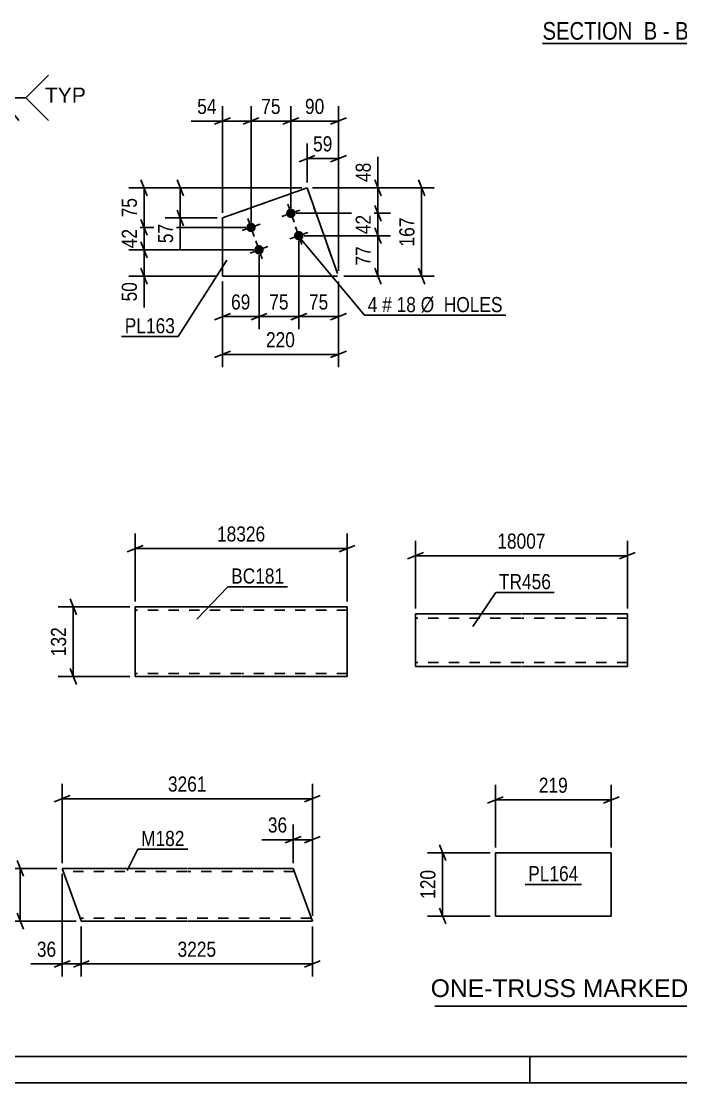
# Model space of a CAD drawing. Header units: millimetres. Extents: x 0 to 841, y 0 to 594.
# Drawn here: x 324.7 to 449.6, y 0 to 201.1 of the extents above; entities that cross this region are included whole.
import ezdxf

# ---------------------------------------------------------------- set-up
doc = ezdxf.new("R2010")
doc.units = ezdxf.units.MM
doc.linetypes.add('DXK_LINE_DOT2', pattern=[3.9198, 1.9599, -1.9599])
doc.styles.add('Arial', font='ARIAL.TTF', dxfattribs={"height": 0.2})
doc.styles.add('Arial Narrow', font='ARIALN.TTF', dxfattribs={"height": 0.2})

# ---------------------------------------------------------------- blocks, each defined once
blk = doc.blocks.new('Unknown-318892572-1113')
at = {"color": 5, "linetype": 'Continuous'}
for p, q in [((5, 5), (836, 5)), ((421, 0), (421, 5)), ((0, 0), (841, 0))]:
    blk.add_line(p, q, dxfattribs=at)
blk = doc.blocks.new('Unknown-318892572-17 - 4091')
at = {"color": 6, "linetype": 'Continuous'}
blk.add_line((423.41, 196.85), (451.06, 196.85), dxfattribs=at)
at = {"color": 0, "linetype": 'Continuous'}
for points in [[(441.52, 197.6), (441.52, 201.1), (423.41, 201.1), (423.41, 197.6)], [(445.12, 197.6), (445.12, 201.1), (442.57, 201.1), (442.57, 197.6)], [(447.45, 197.6), (447.45, 201.1), (446.17, 201.1), (446.17, 197.6)], [(451.06, 197.6), (451.06, 201.1), (448.5, 201.1), (448.5, 197.6)]]:
    blk.add_wipeout(points, dxfattribs=at)
at = {"color": 7, "linetype": 'Continuous', "style": 'Arial Narrow'}
for s, p in [('SECTION ', (423.41, 197.6)), ('B', (442.57, 197.6)), ('B', (448.5, 197.6)), ('-', (446.17, 197.6))]:
    blk.add_text(s, height=3.34, dxfattribs=at).set_placement(p)
blk = doc.blocks.new('Part-318892572-1633 - 1615')
at = {"color": 2, "linetype": 'Continuous'}
for p, q in [((346.3, 77.05), (346.3, 90.16)), ((346.3, 90.16), (366.3, 90.16)), ((366.4, 90.16), (386.4, 90.16)), ((386.4, 90.16), (386.4, 76.96)), ((346.3, 77.05), (346.3, 76.96)), ((346.3, 76.96), (366.3, 76.96)), ((366.4, 76.96), (386.4, 76.96))]:
    blk.add_line(p, q, dxfattribs=at)
at = {"color": 7, "linetype": 'DXK_LINE_DOT2'}
for p, q in [((366.3, 89.56), (346.3, 89.56)), ((386.4, 89.56), (366.4, 89.56)), ((386.4, 90.07), (386.4, 90.16)), ((346.3, 77.56), (346.3, 77.6)), ((366.3, 77.56), (346.3, 77.56)), ((386.4, 77.56), (366.4, 77.56)), ((386.4, 77.56), (386.4, 77.6))]:
    blk.add_line(p, q, dxfattribs=at)
blk = doc.blocks.new('Part-318892572-2787 - 2771')
at = {"color": 2, "linetype": 'Continuous'}
for p, q in [((356.09, 40.61), (332.45, 40.61)), ((336.06, 30.7), (332.45, 40.61)), ((376.19, 40.61), (356.19, 40.61)), ((376.19, 40.61), (379.83, 30.61)), ((336.09, 30.61), (336.06, 30.7)), ((356.09, 30.61), (336.09, 30.61)), ((379.83, 30.61), (356.19, 30.61))]:
    blk.add_line(p, q, dxfattribs=at)
at = {"color": 7, "linetype": 'DXK_LINE_DOT2'}
for p, q in [((356.09, 40.01), (332.67, 40.01)), ((376.41, 40.01), (356.19, 40.01)), ((335.87, 31.21), (335.86, 31.25)), ((356.09, 31.21), (335.87, 31.21)), ((379.61, 31.21), (356.19, 31.21)), ((379.61, 31.21), (379.6, 31.25))]:
    blk.add_line(p, q, dxfattribs=at)
blk = doc.blocks.new('Part-318892572-2506 - 2489')
at = {"color": 2, "linetype": 'Continuous'}
for p, q in [((399.37, 80.43), (399.37, 88.83)), ((399.37, 88.83), (419.37, 88.83)), ((419.47, 88.83), (439.47, 88.83)), ((439.47, 78.83), (439.47, 88.83)), ((399.37, 80.43), (399.37, 78.83)), ((399.37, 78.83), (419.37, 78.83)), ((419.47, 78.83), (439.47, 78.83))]:
    blk.add_line(p, q, dxfattribs=at)
at = {"color": 7, "linetype": 'DXK_LINE_DOT2'}
for p, q in [((419.37, 88.03), (399.37, 88.03)), ((439.47, 88.03), (419.47, 88.03)), ((399.37, 78.95), (399.37, 80.43)), ((399.37, 79.63), (399.37, 79.69)), ((419.37, 79.63), (399.37, 79.63)), ((439.47, 79.63), (419.47, 79.63)), ((439.47, 79.63), (439.47, 79.69))]:
    blk.add_line(p, q, dxfattribs=at)
blk = doc.blocks.new('Part-318892572-1218 - 1200')
at = {"color": 2, "linetype": 'Continuous'}
for p, q in [((378.83, 169.52), (362.81, 163.83)), ((384.58, 153.32), (378.83, 169.52)), ((378.83, 169.52), (378.83, 169.52)), ((362.81, 152.8), (362.81, 163.83)), ((362.81, 152.8), (362.81, 152.8)), ((384.58, 152.8), (362.81, 152.8))]:
    blk.add_line(p, q, dxfattribs=at)
at = {"color": 7, "linetype": 'DXK_LINE_DOT2'}
for p, q in [((362.81, 163.83), (378.83, 169.52)), ((378.83, 169.52), (384.58, 153.32)), ((362.81, 152.8), (384.58, 152.8))]:
    blk.add_line(p, q, dxfattribs=at)
blk = doc.blocks.new('Bolt-318892572-1251 - 1200')
at = {"linetype": 'Continuous'}
for points in [[(375.76, 165.61), (375.95, 165.59), (376.13, 165.54), (376.29, 165.44), (376.43, 165.32), (376.54, 165.16), (376.62, 164.99), (376.66, 164.81), (376.66, 164.62), (376.62, 164.44), (376.54, 164.26), (376.43, 164.11), (376.29, 163.99), (376.13, 163.89), (375.95, 163.83), (375.76, 163.81), (375.57, 163.83), (375.4, 163.89), (375.23, 163.99), (375.09, 164.11), (374.98, 164.26), (374.91, 164.44), (374.87, 164.62), (374.87, 164.81), (374.91, 164.99), (374.98, 165.16), (375.09, 165.32), (375.23, 165.44), (375.4, 165.54), (375.57, 165.59)], [(368.22, 162.94), (368.41, 162.92), (368.59, 162.86), (368.75, 162.77), (368.89, 162.64), (369, 162.49), (369.08, 162.32), (369.12, 162.13), (369.12, 161.94), (369.08, 161.76), (369, 161.59), (368.89, 161.43), (368.75, 161.31), (368.59, 161.21), (368.41, 161.16), (368.22, 161.14), (368.04, 161.16), (367.86, 161.21), (367.69, 161.31), (367.55, 161.43), (367.44, 161.59), (367.37, 161.76), (367.33, 161.94), (367.33, 162.13), (367.37, 162.32), (367.44, 162.49), (367.55, 162.64), (367.69, 162.77), (367.86, 162.86), (368.04, 162.92)], [(377.27, 161.37), (377.45, 161.35), (377.63, 161.29), (377.8, 161.2), (377.94, 161.07), (378.05, 160.92), (378.12, 160.75), (378.16, 160.57), (378.16, 160.38), (378.12, 160.19), (378.05, 160.02), (377.94, 159.87), (377.8, 159.74), (377.63, 159.65), (377.45, 159.59), (377.27, 159.57), (377.08, 159.59), (376.9, 159.65), (376.74, 159.74), (376.6, 159.87), (376.49, 160.02), (376.41, 160.19), (376.37, 160.38), (376.37, 160.57), (376.41, 160.75), (376.49, 160.92), (376.6, 161.07), (376.74, 161.2), (376.9, 161.29), (377.08, 161.35)], [(369.73, 158.7), (369.92, 158.68), (370.09, 158.62), (370.26, 158.52), (370.4, 158.4), (370.51, 158.25), (370.58, 158.07), (370.62, 157.89), (370.62, 157.7), (370.58, 157.52), (370.51, 157.35), (370.4, 157.19), (370.26, 157.07), (370.09, 156.97), (369.92, 156.92), (369.73, 156.9), (369.54, 156.92), (369.36, 156.97), (369.2, 157.07), (369.06, 157.19), (368.95, 157.35), (368.87, 157.52), (368.83, 157.7), (368.83, 157.89), (368.87, 158.07), (368.95, 158.25), (369.06, 158.4), (369.2, 158.52), (369.36, 158.62), (369.54, 158.68)]]:
    blk.add_hatch(color=1, dxfattribs=at).paths.add_polyline_path(points)
at = {"color": 1, "linetype": 'Continuous'}
for p, q in [((374.07, 164.11), (377.46, 165.32)), ((375.16, 166.41), (376.36, 163.02)), ((367.62, 163.73), (368.83, 160.34)), ((366.53, 161.43), (369.92, 162.64)), ((375.57, 159.87), (378.96, 161.07)), ((376.67, 162.17), (377.87, 158.78)), ((369.13, 159.49), (370.33, 156.1)), ((368.03, 157.19), (371.42, 158.4))]:
    blk.add_line(p, q, dxfattribs=at)
blk = doc.blocks.new('Part-318892572-15595 - 15594')
at = {"color": 2, "linetype": 'Continuous'}
for p, q in [((414.48, 43.58), (414.48, 31.58)), ((414.48, 43.58), (436.43, 43.58)), ((436.43, 43.58), (436.43, 31.58)), ((414.48, 31.58), (436.43, 31.58))]:
    blk.add_line(p, q, dxfattribs=at)
blk = doc.blocks.new('StraightDimension-318892572-1636 - 1615')
at = {"color": 7, "linetype": 'Continuous'}
for p, q in [((346.3, 91.16), (346.3, 104.03)), ((386.4, 91.16), (386.4, 104.03)), ((347.8, 101.78), (344.8, 100.58)), ((346.3, 101.18), (386.4, 101.18)), ((384.9, 100.58), (387.9, 101.78))]:
    blk.add_line(p, q, dxfattribs=at)
at = {"color": 0}
blk.add_wipeout([(371.52, 101.93), (371.52, 106.13), (361.18, 106.13), (361.18, 101.93)], dxfattribs=at)
at = {"color": 3, "style": 'Arial Narrow'}
blk.add_text('18326', height=2.863, dxfattribs=at).set_placement((361.78, 102.53))
blk = doc.blocks.new('StraightDimension-318892572-1647 - 1615')
at = {"color": 7, "linetype": 'Continuous'}
for p, q in [((335.16, 88.66), (333.96, 91.66)), ((345.3, 90.16), (331.71, 90.16)), ((334.56, 76.96), (334.56, 90.16)), ((333.96, 78.46), (335.16, 75.46)), ((345.3, 76.96), (331.71, 76.96))]:
    blk.add_line(p, q, dxfattribs=at)
at = {"color": 0}
blk.add_wipeout([(333.81, 86.9), (329.61, 86.9), (329.61, 80.21), (333.81, 80.21)], dxfattribs=at)
at = {"color": 3, "style": 'Arial Narrow'}
blk.add_text('132', height=2.863, rotation=90.0002, dxfattribs=at).set_placement((333.21, 80.81))
blk = doc.blocks.new('StraightDimension-318892572-2856 - 2771')
at = {"color": 7, "linetype": 'Continuous'}
for p, q in [((376.19, 41.61), (376.19, 48.9)), ((379.83, 31.61), (379.83, 48.9)), ((374.69, 45.45), (377.69, 46.65)), ((381.33, 46.65), (378.33, 45.45)), ((376.19, 46.05), (379.83, 46.05))]:
    blk.add_line(p, q, dxfattribs=at)
at = {"color": 0}
blk.add_wipeout([(375.67, 46.8), (375.67, 51), (370.81, 51), (370.81, 46.8)], dxfattribs=at)
at = {"color": 7, "linetype": 'Continuous'}
blk.add_line((376.19, 46.05), (370.29, 46.05), dxfattribs=at)
blk.add_line((376.19, 46.05), (370.29, 46.05), dxfattribs=at)
at = {"color": 3, "style": 'Arial Narrow'}
blk.add_text('36', height=2.863, dxfattribs=at).set_placement((371.41, 47.4))
blk = doc.blocks.new('StraightDimension-318892572-2790 - 2771')
at = {"color": 7, "linetype": 'Continuous'}
for p, q in [((332.45, 39.61), (332.45, 20.11)), ((336.09, 29.61), (336.09, 20.11)), ((330.95, 21.91), (333.95, 23.11)), ((332.45, 22.51), (336.09, 22.51)), ((337.59, 23.11), (334.59, 21.91))]:
    blk.add_line(p, q, dxfattribs=at)
at = {"color": 0}
blk.add_wipeout([(331.93, 23.26), (331.93, 27.46), (327.07, 27.46), (327.07, 23.26)], dxfattribs=at)
at = {"color": 7, "linetype": 'Continuous'}
blk.add_line((332.45, 22.51), (326.55, 22.51), dxfattribs=at)
blk.add_line((332.45, 22.51), (326.55, 22.51), dxfattribs=at)
at = {"color": 3, "style": 'Arial Narrow'}
blk.add_text('36', height=2.863, dxfattribs=at).set_placement((327.67, 23.86))
blk = doc.blocks.new('StraightDimension-318892572-2809 - 2771')
at = {"color": 7, "linetype": 'Continuous'}
for p, q in [((336.09, 29.61), (336.09, 20.11)), ((379.83, 29.61), (379.83, 20.11)), ((337.59, 23.11), (334.59, 21.91)), ((336.09, 22.51), (379.83, 22.51)), ((378.33, 21.91), (381.33, 23.11))]:
    blk.add_line(p, q, dxfattribs=at)
at = {"color": 0}
blk.add_wipeout([(362.22, 23.26), (362.22, 27.46), (353.71, 27.46), (353.71, 23.26)], dxfattribs=at)
at = {"color": 3, "style": 'Arial Narrow'}
blk.add_text('3225', height=2.863, dxfattribs=at).set_placement((354.31, 23.86))
blk = doc.blocks.new('StraightDimension-318892572-2827 - 2771')
at = {"color": 7, "linetype": 'Continuous'}
for p, q in [((332.45, 41.61), (332.45, 56.66)), ((379.83, 31.61), (379.83, 56.66)), ((333.95, 54.41), (330.95, 53.21)), ((378.33, 53.21), (381.33, 54.41)), ((332.45, 53.81), (379.83, 53.81))]:
    blk.add_line(p, q, dxfattribs=at)
at = {"color": 0}
blk.add_wipeout([(360.4, 54.56), (360.4, 58.76), (351.89, 58.76), (351.89, 54.56)], dxfattribs=at)
at = {"color": 3, "style": 'Arial Narrow'}
blk.add_text('3261', height=2.863, dxfattribs=at).set_placement((352.49, 55.16))
blk = doc.blocks.new('StraightDimension-318892572-2838 - 2771')
at = {"color": 7, "linetype": 'Continuous'}
for p, q in [((331.45, 40.61), (321.69, 40.61)), ((323.94, 42.11), (325.14, 39.11)), ((324.54, 30.61), (324.54, 40.61)), ((335.09, 30.61), (321.69, 30.61)), ((325.14, 29.11), (323.94, 32.11))]:
    blk.add_line(p, q, dxfattribs=at)
at = {"color": 0}
blk.add_wipeout([(323.79, 38.95), (319.59, 38.95), (319.59, 32.26), (323.79, 32.26)], dxfattribs=at)
at = {"color": 3, "style": 'Arial Narrow'}
blk.add_text('100', height=2.863, rotation=90.0002, dxfattribs=at).set_placement((323.19, 32.86))
blk = doc.blocks.new('StraightDimension-318892572-2512 - 2489')
at = {"color": 7, "linetype": 'Continuous'}
for p, q in [((399.37, 89.83), (399.37, 102.68)), ((439.47, 89.83), (439.47, 102.68)), ((400.87, 100.43), (397.87, 99.23)), ((399.37, 99.83), (439.47, 99.83)), ((437.97, 99.23), (440.97, 100.43))]:
    blk.add_line(p, q, dxfattribs=at)
at = {"color": 0}
blk.add_wipeout([(424.59, 100.58), (424.59, 104.78), (414.25, 104.78), (414.25, 100.58)], dxfattribs=at)
at = {"color": 3, "style": 'Arial Narrow'}
blk.add_text('18007', height=2.863, dxfattribs=at).set_placement((414.85, 101.18))
blk = doc.blocks.new('StraightDimension-318892572-1253 - 1200')
at = {"color": 7, "linetype": 'Continuous'}
for p, q in [((377.27, 159.47), (377.27, 142.73)), ((384.77, 151.8), (384.77, 142.73)), ((375.77, 144.53), (378.77, 145.73)), ((377.27, 145.13), (384.77, 145.13)), ((386.27, 145.73), (383.27, 144.53))]:
    blk.add_line(p, q, dxfattribs=at)
at = {"color": 0}
blk.add_wipeout([(383.45, 145.88), (383.45, 150.08), (378.59, 150.08), (378.59, 145.88)], dxfattribs=at)
at = {"color": 3, "style": 'Arial Narrow'}
blk.add_text('75', height=2.863, dxfattribs=at).set_placement((379.19, 146.48))
blk = doc.blocks.new('StraightDimension-318892572-1274 - 1200')
at = {"color": 7, "linetype": 'Continuous'}
for p, q in [((369.73, 156.8), (369.73, 142.73)), ((362.81, 151.8), (362.81, 142.73)), ((361.31, 144.53), (364.31, 145.73)), ((362.81, 145.13), (369.73, 145.13)), ((371.23, 145.73), (368.23, 144.53))]:
    blk.add_line(p, q, dxfattribs=at)
at = {"color": 0}
blk.add_wipeout([(368.7, 145.88), (368.7, 150.08), (363.84, 150.08), (363.84, 145.88)], dxfattribs=at)
at = {"color": 3, "style": 'Arial Narrow'}
blk.add_text('69', height=2.863, dxfattribs=at).set_placement((364.44, 146.48))
blk = doc.blocks.new('StraightDimension-318892572-1281 - 1200')
at = {"color": 7, "linetype": 'Continuous'}
for p, q in [((391.65, 171.02), (392.85, 168.02)), ((379.83, 169.52), (394.65, 169.52)), ((392.25, 164.71), (392.25, 169.52)), ((392.85, 163.21), (391.65, 166.21)), ((376.76, 164.71), (394.65, 164.71))]:
    blk.add_line(p, q, dxfattribs=at)
at = {"color": 0}
blk.add_wipeout([(391.5, 174.9), (387.3, 174.9), (387.3, 170.04), (391.5, 170.04)], dxfattribs=at)
at = {"color": 7, "linetype": 'Continuous'}
blk.add_line((392.25, 169.52), (392.25, 175.42), dxfattribs=at)
blk.add_line((392.25, 169.52), (392.25, 175.42), dxfattribs=at)
at = {"color": 3, "style": 'Arial Narrow'}
blk.add_text('48', height=2.863, rotation=90.0002, dxfattribs=at).set_placement((390.9, 170.64))
blk = doc.blocks.new('StraightDimension-318892572-1296 - 1200')
at = {"color": 7, "linetype": 'Continuous'}
for p, q in [((391.65, 166.21), (392.85, 163.21)), ((376.76, 164.71), (394.65, 164.71)), ((392.25, 160.47), (392.25, 164.71)), ((392.85, 158.97), (391.65, 161.97)), ((378.27, 160.47), (394.65, 160.47))]:
    blk.add_line(p, q, dxfattribs=at)
at = {"color": 0}
blk.add_wipeout([(391.5, 165.02), (387.3, 165.02), (387.3, 160.16), (391.5, 160.16)], dxfattribs=at)
at = {"color": 3, "style": 'Arial Narrow'}
blk.add_text('42', height=2.863, rotation=90.0002, dxfattribs=at).set_placement((390.9, 160.76))
blk = doc.blocks.new('StraightDimension-318892572-1386 - 1200')
at = {"color": 7, "linetype": 'Continuous'}
for p, q in [((378.83, 170.52), (378.83, 177.94)), ((384.77, 153.8), (384.77, 177.94)), ((377.33, 174.49), (380.33, 175.69)), ((378.83, 175.09), (384.77, 175.09)), ((386.27, 175.69), (383.27, 174.49))]:
    blk.add_line(p, q, dxfattribs=at)
at = {"color": 0}
blk.add_wipeout([(384.23, 175.84), (384.23, 180.04), (379.37, 180.04), (379.37, 175.84)], dxfattribs=at)
at = {"color": 3, "style": 'Arial Narrow'}
blk.add_text('59', height=2.863, dxfattribs=at).set_placement((379.97, 176.44))
blk = doc.blocks.new('StraightDimension-318892572-1265 - 1200')
at = {"color": 7, "linetype": 'Continuous'}
for p, q in [((377.27, 159.47), (377.27, 142.73)), ((369.73, 156.8), (369.73, 142.73)), ((368.23, 144.53), (371.23, 145.73)), ((369.73, 145.13), (377.27, 145.13)), ((378.77, 145.73), (375.77, 144.53))]:
    blk.add_line(p, q, dxfattribs=at)
at = {"color": 0}
blk.add_wipeout([(375.93, 145.88), (375.93, 150.08), (371.07, 150.08), (371.07, 145.88)], dxfattribs=at)
at = {"color": 3, "style": 'Arial Narrow'}
blk.add_text('75', height=2.863, dxfattribs=at).set_placement((371.67, 146.48))
blk = doc.blocks.new('StraightDimension-318892572-1304 - 1200')
at = {"color": 7, "linetype": 'Continuous'}
for p, q in [((391.65, 161.97), (392.85, 158.97)), ((378.27, 160.47), (394.65, 160.47)), ((392.25, 152.8), (392.25, 160.47)), ((392.85, 151.3), (391.65, 154.3)), ((385.77, 152.8), (394.65, 152.8))]:
    blk.add_line(p, q, dxfattribs=at)
at = {"color": 0}
blk.add_wipeout([(391.5, 159.06), (387.3, 159.06), (387.3, 154.21), (391.5, 154.21)], dxfattribs=at)
at = {"color": 3, "style": 'Arial Narrow'}
blk.add_text('77', height=2.863, rotation=90.0002, dxfattribs=at).set_placement((390.9, 154.81))
blk = doc.blocks.new('StraightDimension-318892572-1312 - 1200')
at = {"color": 7, "linetype": 'Continuous'}
for p, q in [((347.36, 171.02), (348.56, 168.02)), ((377.83, 169.52), (345.11, 169.52)), ((347.96, 162.04), (347.96, 169.52)), ((348.56, 160.54), (347.36, 163.54)), ((367.22, 162.04), (345.11, 162.04))]:
    blk.add_line(p, q, dxfattribs=at)
at = {"color": 0}
blk.add_wipeout([(347.21, 168.21), (343.01, 168.21), (343.01, 163.35), (347.21, 163.35)], dxfattribs=at)
at = {"color": 3, "style": 'Arial Narrow'}
blk.add_text('75', height=2.863, rotation=90.0002, dxfattribs=at).set_placement((346.61, 163.95))
blk = doc.blocks.new('StraightDimension-318892572-1320 - 1200')
at = {"color": 7, "linetype": 'Continuous'}
for p, q in [((347.36, 163.54), (348.56, 160.54)), ((367.22, 162.04), (345.11, 162.04)), ((347.96, 157.8), (347.96, 162.04)), ((348.56, 156.3), (347.36, 159.3)), ((368.73, 157.8), (345.11, 157.8))]:
    blk.add_line(p, q, dxfattribs=at)
at = {"color": 0}
blk.add_wipeout([(347.21, 162.34), (343.01, 162.34), (343.01, 157.49), (347.21, 157.49)], dxfattribs=at)
at = {"color": 3, "style": 'Arial Narrow'}
blk.add_text('42', height=2.863, rotation=90.0002, dxfattribs=at).set_placement((346.61, 158.09))
blk = doc.blocks.new('StraightDimension-318892572-1328 - 1200')
at = {"color": 7, "linetype": 'Continuous'}
for p, q in [((347.36, 159.3), (348.56, 156.3)), ((368.73, 157.8), (345.11, 157.8)), ((347.96, 152.8), (347.96, 157.8)), ((348.56, 151.3), (347.36, 154.3)), ((361.81, 152.8), (345.11, 152.8))]:
    blk.add_line(p, q, dxfattribs=at)
at = {"color": 0}
blk.add_wipeout([(347.21, 152.27), (343.01, 152.27), (343.01, 147.42), (347.21, 147.42)], dxfattribs=at)
at = {"color": 7, "linetype": 'Continuous'}
blk.add_line((347.96, 152.8), (347.96, 146.89), dxfattribs=at)
blk.add_line((347.96, 152.8), (347.96, 146.89), dxfattribs=at)
at = {"color": 3, "style": 'Arial Narrow'}
blk.add_text('50', height=2.863, rotation=90.0002, dxfattribs=at).set_placement((346.61, 148.02))
blk = doc.blocks.new('StraightDimension-318892572-1335 - 1200')
at = {"color": 7, "linetype": 'Continuous'}
for p, q in [((362.81, 164.83), (362.81, 185.03)), ((368.22, 163.04), (368.22, 185.03)), ((361.31, 181.58), (364.31, 182.78)), ((362.81, 182.18), (368.22, 182.18)), ((369.72, 182.78), (366.72, 181.58))]:
    blk.add_line(p, q, dxfattribs=at)
at = {"color": 0}
blk.add_wipeout([(362.29, 182.93), (362.29, 187.13), (357.43, 187.13), (357.43, 182.93)], dxfattribs=at)
at = {"color": 7, "linetype": 'Continuous'}
blk.add_line((362.81, 182.18), (356.91, 182.18), dxfattribs=at)
blk.add_line((362.81, 182.18), (356.91, 182.18), dxfattribs=at)
at = {"color": 3, "style": 'Arial Narrow'}
blk.add_text('54', height=2.863, dxfattribs=at).set_placement((358.03, 183.53))
blk = doc.blocks.new('StraightDimension-318892572-1346 - 1200')
at = {"color": 7, "linetype": 'Continuous'}
for p, q in [((368.22, 163.04), (368.22, 185.03)), ((375.76, 165.71), (375.76, 185.03)), ((366.72, 181.58), (369.72, 182.78)), ((368.22, 182.18), (375.76, 182.18)), ((377.26, 182.78), (374.26, 181.58))]:
    blk.add_line(p, q, dxfattribs=at)
at = {"color": 0}
blk.add_wipeout([(374.42, 182.93), (374.42, 187.13), (369.56, 187.13), (369.56, 182.93)], dxfattribs=at)
at = {"color": 3, "style": 'Arial Narrow'}
blk.add_text('75', height=2.863, dxfattribs=at).set_placement((370.16, 183.53))
blk = doc.blocks.new('StraightDimension-318892572-1356 - 1200')
at = {"color": 7, "linetype": 'Continuous'}
for p, q in [((375.76, 165.71), (375.76, 185.03)), ((384.77, 153.8), (384.77, 185.03)), ((374.26, 181.58), (377.26, 182.78)), ((375.76, 182.18), (384.77, 182.18)), ((386.27, 182.78), (383.27, 181.58))]:
    blk.add_line(p, q, dxfattribs=at)
at = {"color": 0}
blk.add_wipeout([(382.69, 182.93), (382.69, 187.13), (377.84, 187.13), (377.84, 182.93)], dxfattribs=at)
at = {"color": 3, "style": 'Arial Narrow'}
blk.add_text('90', height=2.863, dxfattribs=at).set_placement((378.44, 183.53))
blk = doc.blocks.new('StraightDimension-318892572-1365 - 1200')
at = {"color": 7, "linetype": 'Continuous'}
for p, q in [((401.11, 168.02), (399.91, 171.02)), ((379.83, 169.52), (402.91, 169.52)), ((400.51, 152.8), (400.51, 169.52)), ((399.91, 154.3), (401.11, 151.3)), ((385.77, 152.8), (402.91, 152.8))]:
    blk.add_line(p, q, dxfattribs=at)
at = {"color": 0}
blk.add_wipeout([(399.76, 164.5), (395.56, 164.5), (395.56, 157.82), (399.76, 157.82)], dxfattribs=at)
at = {"color": 3, "style": 'Arial Narrow'}
blk.add_text('167', height=2.863, rotation=90.0002, dxfattribs=at).set_placement((399.16, 158.42))
blk = doc.blocks.new('StraightDimension-318892572-1372 - 1200')
at = {"color": 7, "linetype": 'Continuous'}
for p, q in [((354.21, 171.02), (355.41, 168.02)), ((377.83, 169.52), (351.96, 169.52)), ((354.81, 163.83), (354.81, 169.52)), ((355.41, 162.33), (354.21, 165.33)), ((361.81, 163.83), (351.96, 163.83))]:
    blk.add_line(p, q, dxfattribs=at)
at = {"color": 0}
blk.add_wipeout([(354.06, 163.3), (349.86, 163.3), (349.86, 158.45), (354.06, 158.45)], dxfattribs=at)
at = {"color": 7, "linetype": 'Continuous'}
blk.add_line((354.81, 163.83), (354.81, 157.92), dxfattribs=at)
blk.add_line((354.81, 163.83), (354.81, 157.92), dxfattribs=at)
at = {"color": 3, "style": 'Arial Narrow'}
blk.add_text('57', height=2.863, rotation=90.0002, dxfattribs=at).set_placement((353.46, 159.05))
blk = doc.blocks.new('StraightDimension-318892572-1381 - 1200')
at = {"color": 7, "linetype": 'Continuous'}
for p, q in [((362.81, 151.8), (362.81, 135.58)), ((384.77, 151.8), (384.77, 135.58)), ((364.31, 138.58), (361.31, 137.38)), ((362.81, 137.98), (384.77, 137.98)), ((383.27, 137.38), (386.27, 138.58))]:
    blk.add_line(p, q, dxfattribs=at)
at = {"color": 0}
blk.add_wipeout([(377.13, 138.73), (377.13, 142.93), (370.45, 142.93), (370.45, 138.73)], dxfattribs=at)
at = {"color": 3, "style": 'Arial Narrow'}
blk.add_text('220', height=2.863, dxfattribs=at).set_placement((371.05, 139.33))
blk = doc.blocks.new('StraightDimension-318892572-15711 - 15594')
at = {"color": 7, "linetype": 'Continuous'}
for p, q in [((403.88, 45.08), (405.08, 42.08)), ((413.48, 43.58), (401.63, 43.58)), ((404.48, 31.58), (404.48, 43.58)), ((405.08, 30.08), (403.88, 33.08)), ((413.48, 31.58), (401.63, 31.58))]:
    blk.add_line(p, q, dxfattribs=at)
at = {"color": 0}
blk.add_wipeout([(403.73, 40.92), (399.53, 40.92), (399.53, 34.24), (403.73, 34.24)], dxfattribs=at)
at = {"color": 3, "style": 'Arial Narrow'}
blk.add_text('120', height=2.863, rotation=90.0002, dxfattribs=at).set_placement((403.13, 34.84))
blk = doc.blocks.new('StraightDimension-318892572-15715 - 15594')
at = {"color": 7, "linetype": 'Continuous'}
for p, q in [((414.48, 44.58), (414.48, 56.43)), ((436.43, 44.58), (436.43, 56.43)), ((415.98, 54.18), (412.98, 52.98)), ((414.48, 53.58), (436.43, 53.58)), ((434.93, 52.98), (437.93, 54.18))]:
    blk.add_line(p, q, dxfattribs=at)
at = {"color": 0}
blk.add_wipeout([(428.8, 54.33), (428.8, 58.53), (422.11, 58.53), (422.11, 54.33)], dxfattribs=at)
at = {"color": 3, "style": 'Arial Narrow'}
blk.add_text('219', height=2.863, dxfattribs=at).set_placement((422.71, 54.93))
blk = doc.blocks.new('WeldMark-318892572-3194 - 2903')
at = {"linetype": 'Continuous'}
for points in [[(300.2, 172.58), (297.38, 171.3), (299.26, 173.75)], [(306.32, 172.57), (303.86, 170.7), (305.15, 173.51)]]:
    blk.add_hatch(color=30, dxfattribs=at).paths.add_polyline_path(points)
at = {"color": 30, "linetype": 'Continuous'}
for p, q in [((297.38, 171.3), (316.57, 186.56)), ((303.86, 170.7), (316.57, 186.56)), ((316.57, 186.56), (325.57, 186.56))]:
    blk.add_line(p, q, dxfattribs=at)
at = {"color": 3, "linetype": 'Continuous'}
for q in [(324.29, 182.28), (320.86, 182.28)]:
    blk.add_line((320.86, 186.56), q, dxfattribs=at)
for start, end in [(90, 270), (270, 90)]:
    blk.add_arc((316.57, 186.56), 1.5, start, end, dxfattribs=at)
at = {"color": 0, "linetype": 'Continuous'}
blk.add_wipeout([(336.95, 185.66), (336.95, 188.66), (329.17, 188.66), (329.17, 185.66)], dxfattribs=at)
blk.add_wipeout([(336.95, 185.66), (336.95, 188.66), (329.17, 188.66), (329.17, 185.66)], dxfattribs=at)
at = {"color": 3, "linetype": 'Continuous'}
for q in [(329.86, 190.85), (329.86, 182.28)]:
    blk.add_line((325.57, 186.56), q, dxfattribs=at)
at = {"color": 3, "linetype": 'Continuous', "style": 'Arial'}
blk.add_text('TYP', height=2.865, dxfattribs=at).set_placement((329.17, 185.66))
blk = doc.blocks.new('Unknown-318892572-16037')
at = {"color": 7, "linetype": 'Continuous'}
blk.add_line((403, 14.5), (473, 14.5), dxfattribs=at)
at = {"color": 7, "style": 'Arial'}
blk.add_text('ONE-TRUSS MARKED AS TR456', height=3.3428, dxfattribs=at).set_placement((402.24, 16.25))
blk = doc.blocks.new('Mark-318892572-1629 - 1615')
at = {"color": 0}
blk.add_wipeout([(374.51, 94.57), (374.51, 97.57), (364.46, 97.57), (364.46, 94.57)], dxfattribs=at)
blk.add_wipeout([(374.51, 94.57), (374.51, 97.57), (364.46, 97.57), (364.46, 94.57)], dxfattribs=at)
at = {"color": 30, "linetype": 'Continuous'}
for p, q in [((357.98, 87.84), (363.86, 93.97)), ((363.86, 93.97), (375.11, 93.97))]:
    blk.add_line(p, q, dxfattribs=at)
at = {"color": 3, "style": 'Arial Narrow'}
blk.add_text('BC181', height=2.863, dxfattribs=at).set_placement((364.46, 94.57))
blk = doc.blocks.new('Mark-318892572-2783 - 2771')
at = {"color": 0}
blk.add_wipeout([(355.63, 44.85), (355.63, 47.85), (347.41, 47.85), (347.41, 44.85)], dxfattribs=at)
blk.add_wipeout([(355.63, 44.85), (355.63, 47.85), (347.41, 47.85), (347.41, 44.85)], dxfattribs=at)
at = {"color": 30, "linetype": 'Continuous'}
for p, q in [((344.79, 40.23), (346.81, 44.25)), ((346.81, 44.25), (356.23, 44.25))]:
    blk.add_line(p, q, dxfattribs=at)
at = {"color": 3, "style": 'Arial Narrow'}
blk.add_text('M182', height=2.863, dxfattribs=at).set_placement((347.41, 44.85))
blk = doc.blocks.new('Mark-318892572-2502 - 2489')
at = {"color": 0}
blk.add_wipeout([(425.01, 93.5), (425.01, 96.5), (415.15, 96.5), (415.15, 93.5)], dxfattribs=at)
blk.add_wipeout([(425.01, 93.5), (425.01, 96.5), (415.15, 96.5), (415.15, 93.5)], dxfattribs=at)
at = {"color": 30, "linetype": 'Continuous'}
for p, q in [((410.2, 86.43), (414.55, 92.9)), ((414.55, 92.9), (425.61, 92.9))]:
    blk.add_line(p, q, dxfattribs=at)
at = {"color": 3, "style": 'Arial Narrow'}
blk.add_text('TR456', height=2.863, dxfattribs=at).set_placement((415.15, 93.5))
blk = doc.blocks.new('Mark-318892572-1213 - 1200')
at = {"color": 0}
blk.add_wipeout([(353.82, 141.98), (353.82, 144.98), (344.32, 144.98), (344.32, 141.98)], dxfattribs=at)
blk.add_wipeout([(353.82, 141.98), (353.82, 144.98), (344.32, 144.98), (344.32, 141.98)], dxfattribs=at)
at = {"color": 30, "linetype": 'Continuous'}
for p in [(363.62, 155.83), (343.72, 141.38)]:
    blk.add_line(p, (354.42, 141.38), dxfattribs=at)
at = {"color": 3, "style": 'Arial Narrow'}
blk.add_text('PL163', height=2.863, dxfattribs=at).set_placement((344.32, 141.98))
blk = doc.blocks.new('Mark-318892572-1247 - 1200')
at = {"color": 0}
blk.add_wipeout([(392.15, 145.99), (392.15, 148.99), (390.32, 148.99), (390.32, 145.99)], dxfattribs=at)
blk.add_wipeout([(392.15, 145.99), (392.15, 148.99), (390.32, 148.99), (390.32, 145.99)], dxfattribs=at)
at = {"color": 7, "linetype": 'Continuous'}
blk.add_line((377.16, 160.43), (389.72, 145.39), dxfattribs=at)
at = {"color": 0}
blk.add_wipeout([(394.88, 145.99), (394.88, 148.99), (393.05, 148.99), (393.05, 145.99)], dxfattribs=at)
blk.add_wipeout([(394.88, 145.99), (394.88, 148.99), (393.05, 148.99), (393.05, 145.99)], dxfattribs=at)
at = {"color": 3, "style": 'Arial Narrow'}
blk.add_text('4', height=2.86, dxfattribs=at).set_placement((390.32, 145.99))
at = {"color": 0}
blk.add_wipeout([(399.44, 145.99), (399.44, 148.99), (395.78, 148.99), (395.78, 145.99)], dxfattribs=at)
blk.add_wipeout([(399.44, 145.99), (399.44, 148.99), (395.78, 148.99), (395.78, 145.99)], dxfattribs=at)
at = {"color": 3, "style": 'Arial Narrow'}
for s, height, p in [('#', 2.86, (393.05, 145.99)), ('18', 2.863, (395.78, 145.99))]:
    blk.add_text(s, height=height, dxfattribs=at).set_placement(p)
at = {"color": 0}
blk.add_wipeout([(415.86, 145.99), (415.86, 148.99), (400.34, 148.99), (400.34, 145.99)], dxfattribs=at)
blk.add_wipeout([(415.86, 145.99), (415.86, 148.99), (400.34, 148.99), (400.34, 145.99)], dxfattribs=at)
at = {"color": 7, "linetype": 'Continuous'}
blk.add_line((389.72, 145.39), (416.46, 145.39), dxfattribs=at)
at = {"color": 3, "style": 'Arial Narrow'}
blk.add_text('Ø  HOLES', height=2.863, dxfattribs=at).set_placement((400.34, 145.99))
blk = doc.blocks.new('Mark-318892572-15718 - 15594')
at = {"color": 0}
blk.add_wipeout([(430.21, 38.18), (430.21, 41.18), (420.7, 41.18), (420.7, 38.18)], dxfattribs=at)
blk.add_wipeout([(430.21, 38.18), (430.21, 41.18), (420.7, 41.18), (420.7, 38.18)], dxfattribs=at)
at = {"color": 30, "linetype": 'Continuous'}
blk.add_line((420.1, 37.58), (430.81, 37.58), dxfattribs=at)
at = {"color": 3, "style": 'Arial Narrow'}
blk.add_text('PL164', height=2.863, dxfattribs=at).set_placement((420.7, 38.18))

msp = doc.modelspace()

# ---------------------------------------------------------------- block references
for name in ['Unknown-318892572-1113', 'Part-318892572-1218 - 1200', 'Bolt-318892572-1251 - 1200', 'Part-318892572-1633 - 1615', 'Part-318892572-2506 - 2489', 'Part-318892572-15595 - 15594', 'Part-318892572-2787 - 2771', 'Unknown-318892572-16037']:
    msp.add_blockref(name, (0, 0))

# ---------------------------------------------------------------- next in the draw order: block references
for name in ['Unknown-318892572-17 - 4091', 'WeldMark-318892572-3194 - 2903', 'StraightDimension-318892572-1281 - 1200', 'StraightDimension-318892572-1253 - 1200', 'StraightDimension-318892572-1274 - 1200', 'StraightDimension-318892572-1636 - 1615', 'StraightDimension-318892572-2512 - 2489', 'StraightDimension-318892572-2856 - 2771', 'StraightDimension-318892572-15711 - 15594', 'Mark-318892572-15718 - 15594', 'StraightDimension-318892572-2790 - 2771']:
    msp.add_blockref(name, (0, 0))

# ---------------------------------------------------------------- next in the draw order: block references
for name in ['StraightDimension-318892572-1296 - 1200', 'Mark-318892572-1629 - 1615', 'Mark-318892572-2502 - 2489', 'StraightDimension-318892572-1647 - 1615', 'StraightDimension-318892572-2827 - 2771', 'StraightDimension-318892572-15715 - 15594', 'StraightDimension-318892572-2809 - 2771']:
    msp.add_blockref(name, (0, 0))

# ---------------------------------------------------------------- next in the draw order: block references
for name in ['StraightDimension-318892572-1386 - 1200', 'Mark-318892572-2783 - 2771', 'StraightDimension-318892572-2838 - 2771']:
    msp.add_blockref(name, (0, 0))

# ---------------------------------------------------------------- next in the draw order: block references
msp.add_blockref('StraightDimension-318892572-1265 - 1200', (0, 0))

# ---------------------------------------------------------------- next in the draw order: block references
msp.add_blockref('StraightDimension-318892572-1304 - 1200', (0, 0))

# ---------------------------------------------------------------- next in the draw order: block references
msp.add_blockref('StraightDimension-318892572-1312 - 1200', (0, 0))

# ---------------------------------------------------------------- next in the draw order: block references
msp.add_blockref('StraightDimension-318892572-1320 - 1200', (0, 0))

# ---------------------------------------------------------------- next in the draw order: block references
for name in ['StraightDimension-318892572-1335 - 1200', 'StraightDimension-318892572-1328 - 1200']:
    msp.add_blockref(name, (0, 0))

# ---------------------------------------------------------------- next in the draw order: block references
msp.add_blockref('StraightDimension-318892572-1346 - 1200', (0, 0))

# ---------------------------------------------------------------- next in the draw order: block references
msp.add_blockref('StraightDimension-318892572-1356 - 1200', (0, 0))

# ---------------------------------------------------------------- next in the draw order: block references
for name in ['StraightDimension-318892572-1372 - 1200', 'StraightDimension-318892572-1365 - 1200']:
    msp.add_blockref(name, (0, 0))

# ---------------------------------------------------------------- next in the draw order: block references
msp.add_blockref('StraightDimension-318892572-1381 - 1200', (0, 0))

# ---------------------------------------------------------------- next in the draw order: block references
for name in ['Mark-318892572-1247 - 1200', 'Mark-318892572-1213 - 1200']:
    msp.add_blockref(name, (0, 0))

doc.saveas('drawing.dxf')
